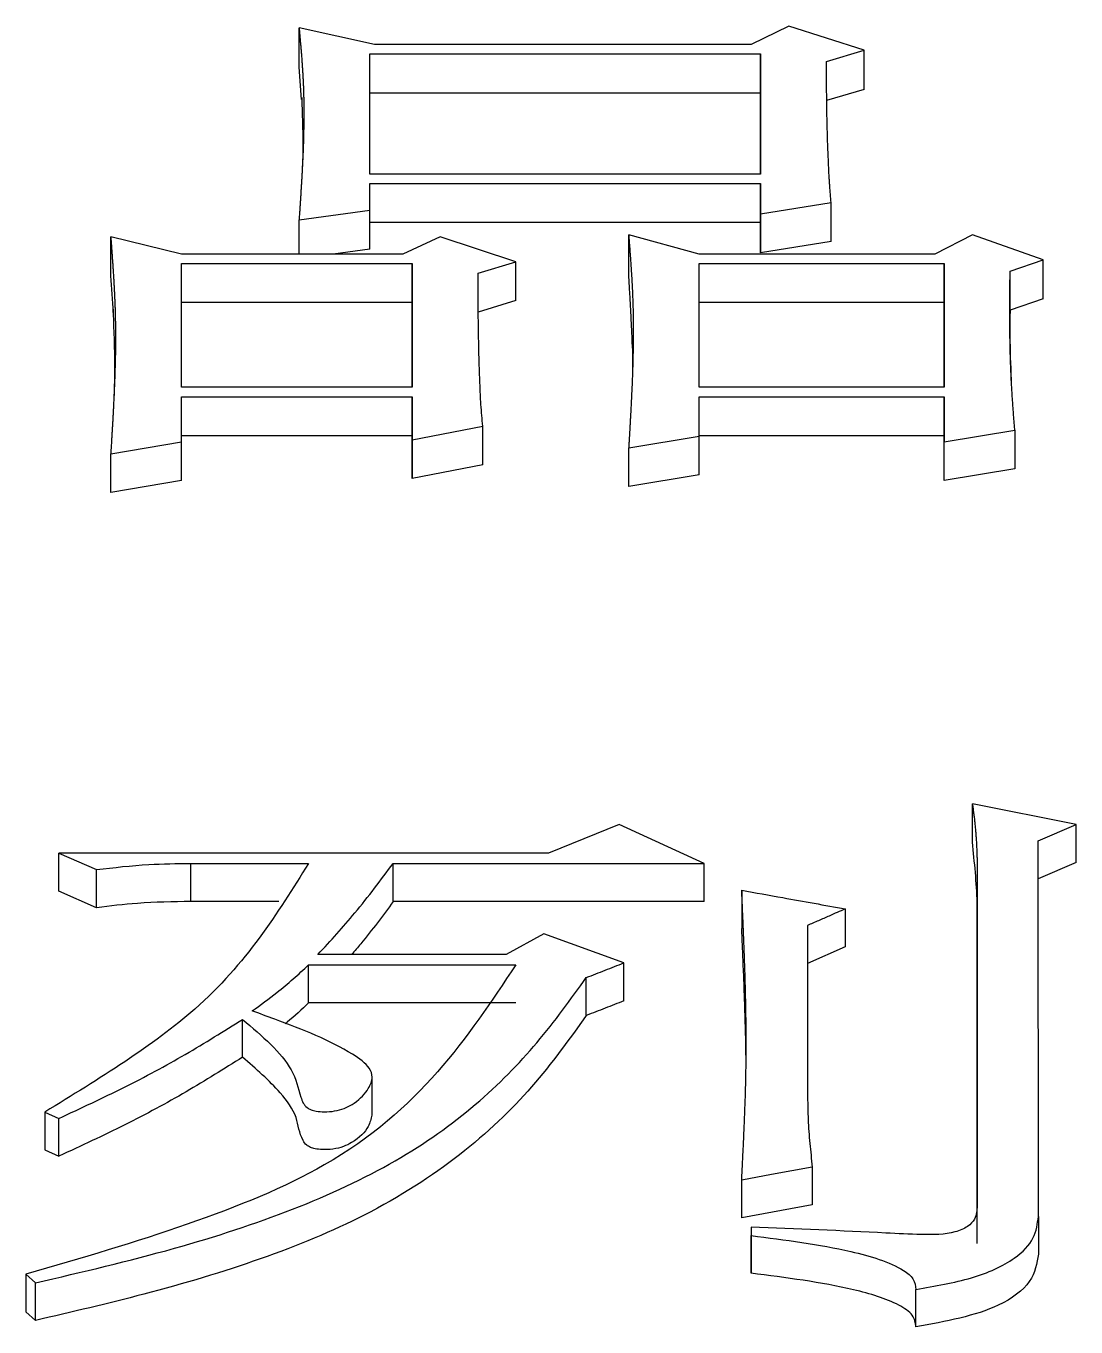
# Model space of a CAD drawing. Header units: millimetres. Extents: x 1953 to 4389, y 564 to 2287.
# Drawn here: x 2469.891 to 2472.303, y 2098.359 to 2101.346 of the extents above; entities that cross this region are included whole.
import ezdxf

# ---------------------------------------------------------------- set-up
doc = ezdxf.new("R2010")
doc.units = ezdxf.units.MM

msp = doc.modelspace()

# ---------------------------------------------------------------- linework, layer by layer
at = {"color": 7, "linetype": 'Continuous', "lineweight": 25}
for p, q in [((2470.5186, 2101.2517), (2470.5186, 2101.3417)), ((2470.6917, 2101.3033), (2470.5186, 2101.3417)), ((2471.6436, 2101.3459), (2471.5571, 2101.3033)), ((2471.8167, 2101.2905), (2471.6436, 2101.3459)), ((2470.6809, 2101.2819), (2471.5787, 2101.2819)), ((2471.5571, 2101.3033), (2470.6917, 2101.3033)), ((2471.5787, 2101.192), (2471.5787, 2101.2819)), ((2471.7301, 2101.2648), (2471.8167, 2101.2905)), ((2471.8167, 2101.2005), (2471.8167, 2101.2905)), ((2470.5239, 2101.177), (2470.5186, 2101.2517)), ((2471.5787, 2101.192), (2470.6809, 2101.192)), ((2471.8167, 2101.2005), (2471.7301, 2101.1749)), ((2471.5787, 2101.006), (2470.6809, 2101.006)), ((2470.6809, 2100.9232), (2470.6809, 2100.9843)), ((2470.6809, 2100.9843), (2471.5787, 2100.9842)), ((2471.5787, 2100.9842), (2471.5787, 2100.9144)), ((2471.5787, 2100.8947), (2471.5787, 2100.9842)), ((2470.5186, 2100.9013), (2470.6809, 2100.9232)), ((2470.6809, 2100.8337), (2470.6809, 2100.9232)), ((2471.5787, 2100.9144), (2471.741, 2100.9406)), ((2471.741, 2100.8511), (2471.741, 2100.9406)), ((2470.5186, 2100.8224), (2470.5186, 2100.9013)), ((2471.5787, 2100.8947), (2470.6809, 2100.8947)), ((2471.5787, 2100.9144), (2471.5787, 2100.825)), ((2471.5787, 2100.825), (2471.5787, 2100.8947)), ((2470.0859, 2100.7725), (2470.0859, 2100.8619)), ((2470.2482, 2100.8224), (2470.0859, 2100.8619)), ((2470.8431, 2100.8619), (2470.7566, 2100.8224)), ((2471.0162, 2100.8048), (2470.8431, 2100.8619)), ((2471.2758, 2100.7769), (2471.2758, 2100.8663)), ((2471.4381, 2100.8224), (2471.2758, 2100.8663)), ((2472.0655, 2100.8663), (2471.9789, 2100.8224)), ((2472.2277, 2100.8092), (2472.0655, 2100.8663)), ((2470.6809, 2100.8337), (2470.597, 2100.8224)), ((2471.741, 2100.8511), (2471.5787, 2100.825)), ((2470.7566, 2100.8224), (2470.2482, 2100.8224)), ((2470.9297, 2100.7784), (2471.0162, 2100.8048)), ((2471.0162, 2100.7155), (2471.0162, 2100.8048)), ((2471.9789, 2100.8224), (2471.4381, 2100.8224)), ((2472.152, 2100.7828), (2472.2277, 2100.8092)), ((2472.2277, 2100.7199), (2472.2277, 2100.8092)), ((2470.2482, 2100.8005), (2470.7782, 2100.8004)), ((2470.2482, 2100.5166), (2470.2482, 2100.8005)), ((2470.7782, 2100.8004), (2470.7782, 2100.5166)), ((2470.7782, 2100.7111), (2470.7782, 2100.8004)), ((2471.4381, 2100.8004), (2472.0006, 2100.8004)), ((2471.4381, 2100.5166), (2471.4381, 2100.8004)), ((2472.0006, 2100.8004), (2472.0006, 2100.5166)), ((2472.0006, 2100.7111), (2472.0006, 2100.8004)), ((2472.152, 2100.6935), (2472.152, 2100.7828)), ((2471.0162, 2100.7155), (2470.9297, 2100.6891)), ((2472.2277, 2100.7199), (2472.152, 2100.6935)), ((2470.7782, 2100.7111), (2470.2482, 2100.7111)), ((2470.7782, 2100.5166), (2470.7782, 2100.7111)), ((2472.0006, 2100.7111), (2471.4381, 2100.7111)), ((2472.0006, 2100.5166), (2472.0006, 2100.7111)), ((2472.152, 2100.6935), (2472.152, 2100.6855)), ((2470.9309, 2100.6393), (2470.9305, 2100.6704)), ((2470.7782, 2100.5166), (2470.2482, 2100.5166)), ((2472.0006, 2100.5166), (2471.4381, 2100.5166)), ((2470.2482, 2100.391), (2470.2482, 2100.4942)), ((2470.2482, 2100.4942), (2470.7782, 2100.4942)), ((2470.7782, 2100.4942), (2470.7782, 2100.3955)), ((2470.7782, 2100.4053), (2470.7782, 2100.4942)), ((2471.4381, 2100.4942), (2472.0006, 2100.4942)), ((2471.4381, 2100.4044), (2471.4381, 2100.4942)), ((2472.0006, 2100.4942), (2472.0006, 2100.3909)), ((2472.0006, 2100.4052), (2472.0006, 2100.4942)), ((2470.7782, 2100.3955), (2470.9405, 2100.4269)), ((2470.9405, 2100.3381), (2470.9405, 2100.4269)), ((2472.0006, 2100.3909), (2472.1628, 2100.4179)), ((2472.1628, 2100.4179), (2472.1628, 2100.3291)), ((2470.0859, 2100.3639), (2470.2482, 2100.391)), ((2470.7782, 2100.4053), (2470.2482, 2100.4053)), ((2470.2482, 2100.3022), (2470.2482, 2100.391)), ((2470.7782, 2100.3067), (2470.7782, 2100.4053)), ((2470.7782, 2100.3955), (2470.7782, 2100.3067)), ((2471.2758, 2100.3774), (2471.4381, 2100.4044)), ((2472.0006, 2100.4052), (2471.4381, 2100.4053)), ((2471.4381, 2100.3156), (2471.4381, 2100.4044)), ((2472.0006, 2100.3021), (2472.0006, 2100.4052)), ((2472.0006, 2100.3021), (2472.0006, 2100.3909)), ((2470.0859, 2100.2752), (2470.0859, 2100.3639)), ((2471.2758, 2100.2887), (2471.2758, 2100.3774)), ((2470.9405, 2100.3381), (2470.7782, 2100.3067)), ((2472.1628, 2100.3291), (2472.0006, 2100.3021)), ((2470.2482, 2100.3022), (2470.0859, 2100.2752)), ((2471.4381, 2100.3156), (2471.2758, 2100.2887)), ((2472.3035, 2099.5129), (2472.0655, 2099.56)), ((2472.0655, 2099.4722), (2472.0655, 2099.56)), ((2471.2542, 2099.5129), (2471.0919, 2099.4469)), ((2471.4489, 2099.4232), (2471.2542, 2099.5129)), ((2472.2169, 2099.4752), (2472.3035, 2099.5129)), ((2472.3035, 2099.4252), (2472.3035, 2099.5129)), ((2472.217, 2098.6128), (2472.2169, 2099.4752)), ((2469.9669, 2099.4469), (2470.0535, 2099.409)), ((2471.0919, 2099.4469), (2469.9669, 2099.4469)), ((2469.9669, 2099.3593), (2469.9669, 2099.4469)), ((2470.0535, 2099.3215), (2470.0535, 2099.409)), ((2470.2698, 2099.4232), (2470.5402, 2099.4232)), ((2470.2698, 2099.3357), (2470.2698, 2099.4232)), ((2470.735, 2099.4232), (2471.4489, 2099.4232)), ((2470.735, 2099.3357), (2470.735, 2099.4232)), ((2471.4489, 2099.3357), (2471.4489, 2099.4232)), ((2472.3035, 2099.4252), (2472.2169, 2099.3876)), ((2470.0535, 2099.3215), (2469.9669, 2099.3593)), ((2471.5355, 2099.3616), (2471.5355, 2099.2741)), ((2470.4718, 2099.3357), (2470.2698, 2099.3357)), ((2471.4489, 2099.3357), (2470.735, 2099.3357)), ((2471.7734, 2099.3188), (2471.7734, 2099.2314)), ((2472.0763, 2099.3331), (2472.0763, 2098.6374)), ((2472.0763, 2099.2977), (2472.0763, 2099.3331)), ((2471.6869, 2099.2807), (2471.6869, 2098.8864)), ((2472.0763, 2099.2456), (2472.0763, 2099.2977)), ((2471.0811, 2099.2617), (2470.9946, 2099.2139)), ((2471.265, 2099.1948), (2471.0811, 2099.2617)), ((2471.7734, 2099.2314), (2471.6869, 2099.1934)), ((2472.0763, 2098.5509), (2472.0763, 2099.2456)), ((2470.5403, 2099.19), (2471.0162, 2099.19)), ((2470.5403, 2099.1028), (2470.5403, 2099.19)), ((2470.9946, 2099.2139), (2470.5619, 2099.2139)), ((2471.265, 2099.1076), (2471.265, 2099.1948)), ((2471.1784, 2099.074), (2471.1784, 2099.1613)), ((2471.0162, 2099.1028), (2470.5403, 2099.1028)), ((2470.3888, 2098.9782), (2470.3888, 2099.0652)), ((2470.6863, 2098.8456), (2470.6863, 2098.9327)), ((2469.9345, 2098.8524), (2469.967, 2098.8378)), ((2469.9345, 2098.8524), (2469.9345, 2098.7656)), ((2469.967, 2098.751), (2469.967, 2098.8378)), ((2469.9345, 2098.7656), (2469.967, 2098.751)), ((2471.6977, 2098.7256), (2471.6977, 2098.639)), ((2471.5355, 2098.6096), (2471.5355, 2098.6962)), ((2471.6977, 2098.639), (2471.5355, 2098.6096)), ((2472.217, 2098.6128), (2472.217, 2098.5264)), ((2471.5571, 2098.5883), (2471.5571, 2098.5686)), ((2471.5571, 2098.5883), (2471.5571, 2098.5018)), ((2471.5571, 2098.4822), (2471.5571, 2098.5686)), ((2469.8912, 2098.4798), (2469.8912, 2098.3935)), ((2469.8912, 2098.4798), (2469.9128, 2098.4601)), ((2471.9357, 2098.3589), (2471.9357, 2098.4451)), ((2469.8912, 2098.3935), (2469.9128, 2098.3738))]:
    msp.add_line(p, q, dxfattribs=at)
at = {"color": 7, "linetype": 'Continuous', "lineweight": 25, "flags": 128}
for points in [[(2471.6977, 2098.7256), (2471.6507, 2098.7171), (2471.6037, 2098.7086), (2471.5355, 2098.6962)], [(2469.9128, 2098.3738), (2469.9128, 2098.4124), (2469.9128, 2098.4362), (2469.9128, 2098.4601)]]:
    msp.add_lwpolyline(points, dxfattribs=at)
at = {"color": 7, "linetype": 'Continuous', "lineweight": 25}
for points, knots in [([(2470.5186, 2101.3417), (2470.5189, 2101.3386), (2470.5194, 2101.3325), (2470.5201, 2101.3248), (2470.5208, 2101.3171), (2470.5213, 2101.311), (2470.522, 2101.3033), (2470.5225, 2101.2971), (2470.5232, 2101.2894), (2470.5237, 2101.2833), (2470.5243, 2101.2756), (2470.5248, 2101.2694), (2470.5253, 2101.2617), (2470.5258, 2101.2555), (2470.5263, 2101.2478), (2470.5267, 2101.2416), (2470.5271, 2101.2339), (2470.5275, 2101.2277), (2470.5278, 2101.22), (2470.5281, 2101.2138), (2470.5284, 2101.2076), (2470.5286, 2101.2014), (2470.5288, 2101.1952), (2470.529, 2101.1874), (2470.5292, 2101.1812), (2470.5293, 2101.1735), (2470.5294, 2101.1673), (2470.5295, 2101.1595), (2470.5295, 2101.1533), (2470.5295, 2101.1455), (2470.5295, 2101.1393), (2470.5295, 2101.1315), (2470.5293, 2101.1144), (2470.5289, 2101.0926), (2470.5282, 2101.0707), (2470.5277, 2101.0582), (2470.5274, 2101.0504), (2470.527, 2101.0426), (2470.5267, 2101.0364), (2470.5264, 2101.0285), (2470.526, 2101.0223), (2470.5256, 2101.0144), (2470.5253, 2101.0082), (2470.5249, 2101.0003), (2470.5245, 2100.9941), (2470.524, 2100.9862), (2470.5237, 2100.98), (2470.5232, 2100.9721), (2470.5228, 2100.9658), (2470.5224, 2100.9595), (2470.522, 2100.9533), (2470.5216, 2100.947), (2470.5211, 2100.9391), (2470.5207, 2100.9328), (2470.5202, 2100.9249), (2470.5198, 2100.9186), (2470.5192, 2100.9103), (2470.5189, 2100.905), (2470.5186, 2100.9013)], [0, 0, 0, 0, 0.021203, 0.042406, 0.053008, 0.074211, 0.084813, 0.106016, 0.116618, 0.137821, 0.148423, 0.169626, 0.180228, 0.201431, 0.212032, 0.233236, 0.243837, 0.265041, 0.275642, 0.296845, 0.307447, 0.318049, 0.339252, 0.349854, 0.371057, 0.381658, 0.402862, 0.413463, 0.434667, 0.445268, 0.466472, 0.477073, 0.498276, 0.58309, 0.625497, 0.6467, 0.667903, 0.678505, 0.699708, 0.71031, 0.731513, 0.742114, 0.763318, 0.773919, 0.795123, 0.805724, 0.826927, 0.837529, 0.858732, 0.869334, 0.879936, 0.901139, 0.91174, 0.932944, 0.943545, 0.964749, 0.97535, 1, 1, 1, 1]), ([(2470.6809, 2101.006), (2470.6809, 2101.0523), (2470.6809, 2101.1448), (2470.6809, 2101.2362), (2470.6809, 2101.2819)], [0, 0, 0, 0, 0.4999959, 1, 1, 1, 1]), ([(2471.5787, 2101.2819), (2471.5787, 2101.2362), (2471.5787, 2101.1448), (2471.5787, 2101.0523), (2471.5787, 2101.006)], [0, 0, 0, 0, 0.4999959, 1, 1, 1, 1]), ([(2471.741, 2100.9406), (2471.7399, 2100.9533), (2471.7385, 2100.9691), (2471.7371, 2100.9881), (2471.7365, 2100.9975), (2471.7355, 2101.0165), (2471.7338, 2101.0575), (2471.732, 2101.1014), (2471.7315, 2101.1359), (2471.7313, 2101.1469), (2471.7312, 2101.1531), (2471.7311, 2101.1578), (2471.731, 2101.1625), (2471.731, 2101.1672), (2471.7309, 2101.1719), (2471.7308, 2101.1766), (2471.7308, 2101.1813), (2471.7307, 2101.1859), (2471.7307, 2101.1906), (2471.7306, 2101.1953), (2471.7306, 2101.2016), (2471.7305, 2101.2078), (2471.7305, 2101.214), (2471.7304, 2101.2187), (2471.7304, 2101.2226), (2471.7304, 2101.2257), (2471.7304, 2101.2281), (2471.7304, 2101.2304), (2471.7303, 2101.2327), (2471.7303, 2101.2358), (2471.7303, 2101.2389), (2471.7303, 2101.2421), (2471.7303, 2101.2444), (2471.7303, 2101.2467), (2471.7302, 2101.2491), (2471.7302, 2101.2514), (2471.7302, 2101.2537), (2471.7302, 2101.2561), (2471.7302, 2101.2584), (2471.7302, 2101.2613), (2471.7301, 2101.2634), (2471.7301, 2101.2648)], [0, 0, 0, 0, 0.1161503, 0.1451879, 0.1742255, 0.2032631, 0.3194139, 0.5517156, 0.6097907, 0.6388283, 0.653347, 0.6678658, 0.6823846, 0.6969034, 0.7114221, 0.7259409, 0.7404597, 0.7549785, 0.7694972, 0.784016, 0.7985348, 0.8275724, 0.8420911, 0.8566099, 0.8711287, 0.8783881, 0.8856475, 0.8929069, 0.9001662, 0.9074256, 0.9219444, 0.9292038, 0.9364632, 0.9437226, 0.950982, 0.9582413, 0.9655007, 0.9727601, 0.9800195, 0.9872789, 1, 1, 1, 1]), ([(2471.5787, 2101.006), (2471.5787, 2101.0223), (2471.5787, 2101.0847), (2471.5787, 2101.1464), (2471.5787, 2101.192)], [0, 0, 0, 0, 0.260576, 1, 1, 1, 1]), ([(2470.5246, 2101.1819), (2470.5246, 2101.1819), (2470.5244, 2101.1842), (2470.5288, 2101.076), (2470.5271, 2101.042), (2470.5261, 2101.0236)], [0, 0, 0, 0, 0.01145, 0.464143, 1, 1, 1, 1]), ([(2470.0859, 2100.8619), (2470.0862, 2100.8588), (2470.0865, 2100.854), (2470.087, 2100.8476), (2470.0873, 2100.8428), (2470.0877, 2100.838), (2470.088, 2100.8333), (2470.0884, 2100.8285), (2470.0887, 2100.8237), (2470.089, 2100.8189), (2470.0894, 2100.8141), (2470.0897, 2100.8093), (2470.09, 2100.8045), (2470.0905, 2100.7981), (2470.0909, 2100.7917), (2470.0913, 2100.7853), (2470.0916, 2100.7805), (2470.0919, 2100.7757), (2470.0923, 2100.7693), (2470.0928, 2100.7613), (2470.0933, 2100.7517), (2470.0938, 2100.7421), (2470.0943, 2100.7324), (2470.0948, 2100.7228), (2470.0952, 2100.7132), (2470.0955, 2100.7035), (2470.0959, 2100.6939), (2470.0961, 2100.6842), (2470.0964, 2100.6745), (2470.0965, 2100.6649), (2470.0967, 2100.652), (2470.0968, 2100.6391), (2470.0968, 2100.6261), (2470.0967, 2100.6068), (2470.0963, 2100.5776), (2470.0954, 2100.5485), (2470.0946, 2100.5257), (2470.094, 2100.5095), (2470.0932, 2100.4932), (2470.0925, 2100.4802), (2470.092, 2100.4704), (2470.0916, 2100.4623), (2470.0913, 2100.4558), (2470.091, 2100.4509), (2470.0908, 2100.446), (2470.0905, 2100.4411), (2470.0902, 2100.4362), (2470.0899, 2100.4313), (2470.0896, 2100.4264), (2470.0893, 2100.4199), (2470.0889, 2100.4133), (2470.0885, 2100.4068), (2470.0882, 2100.4027), (2470.088, 2100.3994), (2470.0879, 2100.397), (2470.0878, 2100.3945), (2470.0876, 2100.3921), (2470.0875, 2100.3896), (2470.0873, 2100.3863), (2470.0871, 2100.3831), (2470.0869, 2100.3798), (2470.0867, 2100.3773), (2470.0866, 2100.3749), (2470.0864, 2100.3724), (2470.0863, 2100.37), (2470.0861, 2100.3671), (2470.086, 2100.3651), (2470.0859, 2100.3639)], [0, 0, 0, 0, 0.019469, 0.029204, 0.038938, 0.048673, 0.058408, 0.068142, 0.077877, 0.087611, 0.097346, 0.107081, 0.116815, 0.12655, 0.146019, 0.155754, 0.165488, 0.175223, 0.184958, 0.204427, 0.223896, 0.243365, 0.262835, 0.282304, 0.301773, 0.321242, 0.340712, 0.360181, 0.37965, 0.399119, 0.418589, 0.457527, 0.476996, 0.496466, 0.574343, 0.65222, 0.67169, 0.710628, 0.749567, 0.769036, 0.788505, 0.807974, 0.817709, 0.827444, 0.837178, 0.846913, 0.856647, 0.866382, 0.876117, 0.885851, 0.90532, 0.915055, 0.92479, 0.929657, 0.934524, 0.939392, 0.944259, 0.949126, 0.953994, 0.963728, 0.968595, 0.973463, 0.97833, 0.983197, 0.988065, 0.992932, 1, 1, 1, 1]), ([(2471.2758, 2100.8663), (2471.276, 2100.864), (2471.2763, 2100.8604), (2471.2766, 2100.8557), (2471.2769, 2100.8522), (2471.2772, 2100.8487), (2471.2774, 2100.8451), (2471.2777, 2100.8416), (2471.278, 2100.8381), (2471.2782, 2100.8346), (2471.2785, 2100.831), (2471.2787, 2100.8275), (2471.279, 2100.824), (2471.2793, 2100.8204), (2471.2795, 2100.8169), (2471.2798, 2100.8134), (2471.2801, 2100.8086), (2471.2804, 2100.8039), (2471.2807, 2100.7992), (2471.281, 2100.7957), (2471.2812, 2100.7921), (2471.2815, 2100.7886), (2471.2817, 2100.7851), (2471.2819, 2100.7815), (2471.2821, 2100.778), (2471.2824, 2100.7744), (2471.2826, 2100.7709), (2471.2828, 2100.7673), (2471.283, 2100.7638), (2471.2832, 2100.7591), (2471.2835, 2100.7543), (2471.2837, 2100.7496), (2471.2841, 2100.7425), (2471.2848, 2100.7271), (2471.2855, 2100.7081), (2471.2859, 2100.6915), (2471.2861, 2100.6832), (2471.2861, 2100.6785), (2471.2862, 2100.6749), (2471.2862, 2100.6713), (2471.2863, 2100.6678), (2471.2863, 2100.6642), (2471.2863, 2100.6606), (2471.2863, 2100.6571), (2471.2864, 2100.6523), (2471.2864, 2100.6475), (2471.2864, 2100.6428), (2471.2864, 2100.6392), (2471.2863, 2100.6356), (2471.2863, 2100.6321), (2471.2863, 2100.6285), (2471.2863, 2100.6249), (2471.2862, 2100.6213), (2471.2862, 2100.6178), (2471.2861, 2100.6142), (2471.2861, 2100.6106), (2471.286, 2100.607), (2471.286, 2100.6035), (2471.2859, 2100.5999), (2471.2858, 2100.5963), (2471.2857, 2100.5915), (2471.2856, 2100.5867), (2471.2855, 2100.582), (2471.2854, 2100.5784), (2471.2853, 2100.5748), (2471.2852, 2100.5712), (2471.2851, 2100.5676), (2471.2849, 2100.5604), (2471.2844, 2100.5449), (2471.2837, 2100.5257), (2471.2829, 2100.509), (2471.2825, 2100.5006), (2471.2823, 2100.4958), (2471.2821, 2100.4922), (2471.282, 2100.4886), (2471.2818, 2100.485), (2471.2816, 2100.4814), (2471.2814, 2100.4777), (2471.2812, 2100.4729), (2471.2809, 2100.4681), (2471.2807, 2100.4633), (2471.2805, 2100.4597), (2471.2803, 2100.4561), (2471.2801, 2100.4525), (2471.2799, 2100.4489), (2471.2797, 2100.4453), (2471.2795, 2100.4417), (2471.2793, 2100.4381), (2471.2791, 2100.4345), (2471.2789, 2100.4308), (2471.2787, 2100.4272), (2471.2784, 2100.4224), (2471.2782, 2100.4176), (2471.2779, 2100.4128), (2471.2777, 2100.4092), (2471.2775, 2100.4055), (2471.2773, 2100.4019), (2471.277, 2100.3983), (2471.2768, 2100.3947), (2471.2766, 2100.3911), (2471.2764, 2100.3874), (2471.2761, 2100.3829), (2471.276, 2100.3796), (2471.2758, 2100.3774)], [0, 0, 0, 0, 0.014624, 0.021936, 0.029248, 0.036561, 0.043873, 0.051185, 0.058497, 0.065809, 0.073121, 0.080433, 0.087745, 0.095057, 0.102369, 0.109682, 0.116994, 0.131618, 0.13893, 0.146242, 0.153554, 0.160866, 0.168178, 0.17549, 0.182803, 0.190115, 0.197427, 0.204739, 0.212051, 0.219363, 0.233987, 0.241299, 0.248611, 0.27786, 0.336357, 0.365605, 0.38023, 0.387542, 0.394854, 0.402166, 0.409478, 0.41679, 0.424102, 0.431414, 0.438727, 0.453351, 0.460663, 0.467975, 0.475287, 0.482599, 0.489911, 0.497223, 0.504535, 0.511848, 0.51916, 0.526472, 0.533784, 0.541096, 0.548408, 0.55572, 0.563032, 0.577656, 0.584969, 0.592281, 0.599593, 0.606905, 0.614217, 0.621529, 0.650778, 0.709274, 0.738523, 0.753147, 0.760459, 0.767771, 0.775083, 0.782395, 0.789708, 0.79702, 0.804332, 0.818956, 0.826268, 0.83358, 0.840892, 0.848204, 0.855516, 0.862829, 0.870141, 0.877453, 0.884765, 0.892077, 0.899389, 0.906701, 0.921325, 0.928638, 0.93595, 0.943262, 0.950574, 0.957886, 0.965198, 0.97251, 0.979822, 0.987134, 1, 1, 1, 1]), ([(2470.092, 2100.6846), (2470.0919, 2100.6857), (2470.0905, 2100.7152), (2470.0882, 2100.7444), (2470.0859, 2100.7725)], [0, 0, 0, 0, 0.037434, 1, 1, 1, 1]), ([(2470.9405, 2100.4269), (2470.939, 2100.4435), (2470.9368, 2100.4684), (2470.9353, 2100.4974), (2470.9347, 2100.5119), (2470.9341, 2100.5264), (2470.9323, 2100.5698), (2470.9312, 2100.613), (2470.9307, 2100.6499), (2470.9306, 2100.6561), (2470.9306, 2100.6622), (2470.9305, 2100.6684), (2470.9304, 2100.6735), (2470.9304, 2100.6786), (2470.9303, 2100.6838), (2470.9302, 2100.6899), (2470.9302, 2100.6961), (2470.9301, 2100.7012), (2470.9301, 2100.7063), (2470.9301, 2100.7114), (2470.93, 2100.7175), (2470.93, 2100.7227), (2470.9299, 2100.7278), (2470.9299, 2100.7329), (2470.9299, 2100.738), (2470.9299, 2100.7421), (2470.9298, 2100.7451), (2470.9298, 2100.7482), (2470.9298, 2100.7507), (2470.9298, 2100.7533), (2470.9298, 2100.7558), (2470.9298, 2100.7589), (2470.9298, 2100.7614), (2470.9297, 2100.764), (2470.9297, 2100.7665), (2470.9297, 2100.7696), (2470.9297, 2100.7721), (2470.9297, 2100.7751), (2470.9297, 2100.777), (2470.9297, 2100.7784)], [0, 0, 0, 0, 0.1404896, 0.2107353, 0.2458577, 0.2634189, 0.3336637, 0.6146474, 0.6322086, 0.6497698, 0.667331, 0.6848922, 0.7024533, 0.7112339, 0.7287951, 0.7463563, 0.7639175, 0.7814787, 0.7902593, 0.8078205, 0.8253817, 0.8429429, 0.8517235, 0.8692847, 0.8868458, 0.8956264, 0.904407, 0.9131876, 0.9219682, 0.9263585, 0.9351391, 0.9439197, 0.9527003, 0.9570906, 0.9658712, 0.9746518, 0.9834324, 0.9878227, 1, 1, 1, 1]), ([(2471.2845, 2100.6066), (2471.2844, 2100.6107), (2471.2839, 2100.6244), (2471.2831, 2100.6427), (2471.2824, 2100.6593), (2471.2819, 2100.6687), (2471.2816, 2100.6758), (2471.2812, 2100.6829), (2471.2808, 2100.69), (2471.2804, 2100.6971), (2471.2801, 2100.7042), (2471.2797, 2100.7113), (2471.2793, 2100.7183), (2471.2789, 2100.7254), (2471.2783, 2100.7348), (2471.2778, 2100.7443), (2471.2772, 2100.7537), (2471.2768, 2100.7607), (2471.2763, 2100.7685), (2471.276, 2100.7738), (2471.2758, 2100.7769)], [0, 0, 0, 0, 0.0725302, 0.2389621, 0.3221779, 0.3637859, 0.4053938, 0.4470017, 0.4886096, 0.5302176, 0.5718255, 0.6134334, 0.6550413, 0.6966493, 0.7382572, 0.821473, 0.863081, 0.9046889, 0.9462968, 1, 1, 1, 1]), ([(2472.1628, 2100.4179), (2472.1627, 2100.42), (2472.1622, 2100.4261), (2472.1616, 2100.4343), (2472.161, 2100.4425), (2472.1603, 2100.4507), (2472.1596, 2100.4609), (2472.1587, 2100.4732), (2472.1578, 2100.4855), (2472.1571, 2100.4957), (2472.1562, 2100.51), (2472.1546, 2100.5365), (2472.1534, 2100.565), (2472.1527, 2100.5874), (2472.1525, 2100.5976), (2472.1522, 2100.6077), (2472.152, 2100.6199), (2472.1518, 2100.6321), (2472.1516, 2100.6443), (2472.1515, 2100.6564), (2472.1515, 2100.6686), (2472.1514, 2100.6787), (2472.1514, 2100.6888), (2472.1515, 2100.6989), (2472.1515, 2100.709), (2472.1515, 2100.7171), (2472.1516, 2100.7231), (2472.1516, 2100.7292), (2472.1516, 2100.7352), (2472.1517, 2100.7413), (2472.1517, 2100.7473), (2472.1518, 2100.7534), (2472.1518, 2100.7594), (2472.1519, 2100.7644), (2472.1519, 2100.7685), (2472.1519, 2100.771), (2472.1519, 2100.7735), (2472.152, 2100.776), (2472.152, 2100.7793), (2472.152, 2100.7815), (2472.152, 2100.7828)], [0, 0, 0, 0, 0.016701, 0.050103, 0.066804, 0.083505, 0.116907, 0.150309, 0.183711, 0.217114, 0.233815, 0.300619, 0.434229, 0.467631, 0.484332, 0.517734, 0.551136, 0.584538, 0.617941, 0.651343, 0.684745, 0.718147, 0.734848, 0.76825, 0.801652, 0.818353, 0.835054, 0.851755, 0.868456, 0.885157, 0.901858, 0.918559, 0.93526, 0.951962, 0.960312, 0.968663, 0.972838, 0.981188, 0.989539, 1, 1, 1, 1]), ([(2470.091, 2100.7015), (2470.091, 2100.7009), (2470.0916, 2100.6881), (2470.0961, 2100.5634), (2470.094, 2100.5136), (2470.0927, 2100.4849)], [0, 0, 0, 0, 0.017281, 0.434868, 1, 1, 1, 1]), ([(2472.1556, 2100.5205), (2472.1543, 2100.5552), (2472.1524, 2100.6072), (2472.152, 2100.6598), (2472.152, 2100.6913), (2472.152, 2100.6909), (2472.152, 2100.6909)], [0, 0, 0, 0, 0.575054, 0.859765, 0.986342, 1, 1, 1, 1]), ([(2471.2844, 2100.6121), (2471.2846, 2100.6036), (2471.2849, 2100.5889), (2471.2847, 2100.5623), (2471.2846, 2100.5515), (2471.2843, 2100.5437), (2471.2844, 2100.5453), (2471.2844, 2100.5454)], [0, 0, 0, 0, 0.42739, 0.739117, 0.908863, 0.989824, 1, 1, 1, 1]), ([(2472.0655, 2099.56), (2472.066, 2099.5565), (2472.0669, 2099.5494), (2472.0681, 2099.5407), (2472.069, 2099.5336), (2472.0699, 2099.5266), (2472.0707, 2099.5196), (2472.0714, 2099.5125), (2472.0721, 2099.5055), (2472.0728, 2099.4984), (2472.0733, 2099.4914), (2472.0737, 2099.4861), (2472.0742, 2099.4791), (2472.0746, 2099.472), (2472.0751, 2099.4632), (2472.0754, 2099.4561), (2472.0757, 2099.449), (2472.0759, 2099.442), (2472.0761, 2099.4349), (2472.0763, 2099.4278), (2472.0764, 2099.4225), (2472.0765, 2099.4172), (2472.0766, 2099.4119), (2472.0766, 2099.4066), (2472.0766, 2099.4022), (2472.0767, 2099.3986), (2472.0767, 2099.3951), (2472.0767, 2099.3915), (2472.0767, 2099.388), (2472.0767, 2099.3844), (2472.0767, 2099.3809), (2472.0767, 2099.3773), (2472.0767, 2099.3738), (2472.0766, 2099.3702), (2472.0766, 2099.3667), (2472.0766, 2099.3631), (2472.0766, 2099.3596), (2472.0765, 2099.356), (2472.0765, 2099.3525), (2472.0765, 2099.3489), (2472.0764, 2099.3454), (2472.0764, 2099.342), (2472.0764, 2099.3379), (2472.0763, 2099.3347), (2472.0763, 2099.3331)], [0, 0, 0, 0, 0.046719, 0.093437, 0.116797, 0.140156, 0.186875, 0.210234, 0.233594, 0.280313, 0.303672, 0.327031, 0.350391, 0.397109, 0.420469, 0.467188, 0.490547, 0.513906, 0.560625, 0.583984, 0.607344, 0.630703, 0.654062, 0.677422, 0.700781, 0.712461, 0.72414, 0.7475, 0.759179, 0.770859, 0.794218, 0.805898, 0.817578, 0.840937, 0.852617, 0.864296, 0.887656, 0.899335, 0.911015, 0.934374, 0.946054, 0.957734, 0.978867, 1, 1, 1, 1]), ([(2472.0763, 2099.2456), (2472.0768, 2099.2747), (2472.0781, 2099.3506), (2472.0703, 2099.4258), (2472.0655, 2099.4722)], [0, 0, 0, 0, 0.3832008, 1, 1, 1, 1]), ([(2470.5402, 2099.4232), (2470.4686, 2099.3081), (2470.3395, 2099.1004), (2470.0593, 2098.9288), (2469.9345, 2098.8524)], [0, 0, 0, 0, 0.554519, 1, 1, 1, 1]), ([(2470.0535, 2099.409), (2470.0932, 2099.4137), (2470.1644, 2099.4222), (2470.2375, 2099.4229), (2470.2698, 2099.4232)], [0, 0, 0, 0, 0.558835, 1, 1, 1, 1]), ([(2470.5619, 2099.2139), (2470.5909, 2099.2457), (2470.637, 2099.296), (2470.6921, 2099.3662), (2470.7207, 2099.4042), (2470.735, 2099.4232)], [0, 0, 0, 0, 0.459907, 0.729904, 1, 1, 1, 1]), ([(2471.5355, 2098.6962), (2471.5356, 2098.6985), (2471.5358, 2098.7018), (2471.536, 2098.7062), (2471.5361, 2098.7095), (2471.5363, 2098.7129), (2471.5365, 2098.7162), (2471.5366, 2098.7195), (2471.5368, 2098.7228), (2471.537, 2098.7261), (2471.5371, 2098.7295), (2471.5373, 2098.7328), (2471.5375, 2098.7372), (2471.5378, 2098.7427), (2471.5381, 2098.7494), (2471.5384, 2098.756), (2471.5387, 2098.7626), (2471.5391, 2098.7692), (2471.5394, 2098.7759), (2471.5397, 2098.7825), (2471.5401, 2098.7913), (2471.5406, 2098.8023), (2471.5412, 2098.8156), (2471.5417, 2098.8288), (2471.5422, 2098.842), (2471.5429, 2098.8596), (2471.5436, 2098.8772), (2471.5443, 2098.8992), (2471.5448, 2098.9211), (2471.5453, 2098.9474), (2471.5457, 2098.9737), (2471.5458, 2098.9999), (2471.5458, 2099.0218), (2471.5457, 2099.0392), (2471.5456, 2099.0523), (2471.5454, 2099.0654), (2471.5453, 2099.0785), (2471.545, 2099.0915), (2471.5448, 2099.1046), (2471.5445, 2099.1176), (2471.5442, 2099.1307), (2471.5439, 2099.1437), (2471.5434, 2099.1611), (2471.5428, 2099.1784), (2471.5423, 2099.1957), (2471.5418, 2099.2087), (2471.5413, 2099.2217), (2471.5409, 2099.2325), (2471.5406, 2099.2412), (2471.5403, 2099.2476), (2471.5401, 2099.2541), (2471.5398, 2099.2606), (2471.5395, 2099.2671), (2471.5393, 2099.2735), (2471.5389, 2099.2822), (2471.5386, 2099.2908), (2471.5382, 2099.2994), (2471.5379, 2099.3059), (2471.5376, 2099.3123), (2471.5373, 2099.3188), (2471.5371, 2099.3252), (2471.5368, 2099.3317), (2471.5365, 2099.3382), (2471.5362, 2099.3446), (2471.5359, 2099.3524), (2471.5356, 2099.3581), (2471.5355, 2099.3616)], [0, 0, 0, 0, 0.009839, 0.014759, 0.019678, 0.024598, 0.029518, 0.034437, 0.039357, 0.044276, 0.049196, 0.054116, 0.059035, 0.068874, 0.078714, 0.088553, 0.098392, 0.108231, 0.11807, 0.12791, 0.137749, 0.157427, 0.177105, 0.196784, 0.216462, 0.236141, 0.275497, 0.295176, 0.334533, 0.373889, 0.413246, 0.452603, 0.49196, 0.511638, 0.531317, 0.550995, 0.570673, 0.590352, 0.61003, 0.629709, 0.649387, 0.669065, 0.688744, 0.728101, 0.747779, 0.767457, 0.787136, 0.806814, 0.816653, 0.826493, 0.836332, 0.846171, 0.85601, 0.865849, 0.875689, 0.895367, 0.905206, 0.915045, 0.924884, 0.934724, 0.944563, 0.954402, 0.964241, 0.97408, 0.98392, 1, 1, 1, 1]), ([(2471.5355, 2099.3616), (2471.567, 2099.3559), (2471.6225, 2099.346), (2471.7018, 2099.3317), (2471.7496, 2099.3231), (2471.7734, 2099.3188)], [0, 0, 0, 0, 0.397994, 0.698997, 1, 1, 1, 1]), ([(2470.2698, 2099.3357), (2470.2287, 2099.3351), (2470.1555, 2099.3341), (2470.0846, 2099.3253), (2470.0535, 2099.3215)], [0, 0, 0, 0, 0.561086, 1, 1, 1, 1]), ([(2470.735, 2099.3357), (2470.7109, 2099.3032), (2470.6806, 2099.2625), (2470.6464, 2099.2222), (2470.6394, 2099.2139)], [0, 0, 0, 0, 0.794835, 1, 1, 1, 1]), ([(2471.7734, 2099.3188), (2471.7611, 2099.3134), (2471.7405, 2099.3043), (2471.7116, 2099.2916), (2471.6951, 2099.2844), (2471.6869, 2099.2807)], [0, 0, 0, 0, 0.428367, 0.714183, 1, 1, 1, 1]), ([(2471.5455, 2098.9647), (2471.5455, 2098.9694), (2471.5453, 2098.9916), (2471.5447, 2099.0223), (2471.5436, 2099.0658), (2471.5425, 2099.1005), (2471.5413, 2099.1351), (2471.5403, 2099.161), (2471.5394, 2099.1826), (2471.5387, 2099.1999), (2471.5381, 2099.2128), (2471.5376, 2099.2257), (2471.537, 2099.2386), (2471.5363, 2099.2548), (2471.5358, 2099.2666), (2471.5355, 2099.2741)], [0, 0, 0, 0, 0.045255, 0.213115, 0.297045, 0.464905, 0.548835, 0.632765, 0.716695, 0.75866, 0.800624, 0.842589, 0.884554, 0.926519, 1, 1, 1, 1]), ([(2471.0162, 2099.19), (2470.9053, 2099.0229), (2470.7029, 2098.7178), (2470.144, 2098.5539), (2469.8912, 2098.4798)], [0, 0, 0, 0, 0.5478251, 1, 1, 1, 1]), ([(2470.4105, 2099.0845), (2470.4299, 2099.0984), (2470.4633, 2099.1224), (2470.5057, 2099.1579), (2470.5287, 2099.1793), (2470.5403, 2099.19)], [0, 0, 0, 0, 0.409889, 0.704653, 1, 1, 1, 1]), ([(2471.1785, 2099.1613), (2471.1929, 2099.1669), (2471.2217, 2099.1781), (2471.2506, 2099.1892), (2471.265, 2099.1948)], [0, 0, 0, 0, 0.4999997, 1, 1, 1, 1]), ([(2469.9128, 2098.4601), (2470.0205, 2098.4852), (2470.3234, 2098.5559), (2470.7724, 2098.7245), (2471.0363, 2098.963), (2471.1425, 2099.1112), (2471.1784, 2099.1613)], [0, 0, 0, 0, 0.181249, 0.510223, 0.834429, 1, 1, 1, 1]), ([(2470.5403, 2099.1028), (2470.5246, 2099.0878), (2470.5076, 2099.0716), (2470.488, 2099.0561), (2470.4865, 2099.055)], [0, 0, 0, 0, 0.924718, 1, 1, 1, 1]), ([(2471.265, 2099.1076), (2471.2506, 2099.102), (2471.2217, 2099.0908), (2471.1929, 2099.0797), (2471.1785, 2099.0741)], [0, 0, 0, 0, 0.5000001, 1, 1, 1, 1]), ([(2471.1784, 2099.0741), (2471.1393, 2099.0193), (2471.0222, 2098.8553), (2470.7229, 2098.6089), (2470.268, 2098.4563), (2469.9963, 2098.3932), (2469.9128, 2098.3738)], [0, 0, 0, 0, 0.181362, 0.542092, 0.85934, 1, 1, 1, 1]), ([(2470.3888, 2099.0652), (2470.4111, 2099.0462), (2470.4546, 2099.0091), (2470.5064, 2098.9497), (2470.5178, 2098.903), (2470.527, 2098.8738), (2470.5346, 2098.8636), (2470.5456, 2098.8572), (2470.5593, 2098.8537), (2470.5781, 2098.8523), (2470.6007, 2098.8542), (2470.6258, 2098.8608), (2470.655, 2098.878), (2470.678, 2098.9028), (2470.6892, 2098.9306), (2470.6799, 2098.959), (2470.6099, 2099.0087), (2470.5108, 2099.0488), (2470.4279, 2099.0783), (2470.4105, 2099.0845)], [0, 0, 0, 0, 0.119378, 0.233044, 0.347088, 0.372157, 0.392491, 0.404557, 0.416667, 0.432851, 0.454707, 0.476798, 0.507453, 0.574091, 0.621959, 0.658929, 0.726106, 0.942431, 1, 1, 1, 1]), ([(2469.967, 2098.8378), (2470.0173, 2098.8612), (2470.1185, 2098.9081), (2470.2595, 2098.9842), (2470.3457, 2099.0382), (2470.3888, 2099.0652)], [0, 0, 0, 0, 0.33078, 0.664698, 1, 1, 1, 1]), ([(2470.3888, 2098.9782), (2470.3462, 2098.9515), (2470.2607, 2098.8979), (2470.1197, 2098.822), (2470.0179, 2098.7747), (2469.967, 2098.751)], [0, 0, 0, 0, 0.331031, 0.66482, 1, 1, 1, 1]), ([(2470.6856, 2098.8453), (2470.6837, 2098.8366), (2470.679, 2098.814), (2470.6531, 2098.789), (2470.6213, 2098.7725), (2470.5973, 2098.7668), (2470.5744, 2098.7655), (2470.5565, 2098.7674), (2470.5442, 2098.771), (2470.5338, 2098.7776), (2470.5183, 2098.8005), (2470.517, 2098.8425), (2470.4701, 2098.9077), (2470.4195, 2098.9515), (2470.3888, 2098.9782)], [0, 0, 0, 0, 0.076683, 0.19712, 0.23509, 0.273395, 0.309405, 0.332504, 0.351157, 0.36981, 0.403426, 0.558532, 0.73155, 1, 1, 1, 1]), ([(2471.6869, 2098.8864), (2471.6872, 2098.8693), (2471.6877, 2098.8341), (2471.6915, 2098.7805), (2471.6957, 2098.7439), (2471.6977, 2098.7256)], [0, 0, 0, 0, 0.318332, 0.659091, 1, 1, 1, 1]), ([(2472.0765, 2098.6374), (2472.076, 2098.627), (2472.0752, 2098.6103), (2472.0563, 2098.5888), (2472.0162, 2098.571), (2471.9459, 2098.5703), (2471.792, 2098.5787), (2471.6609, 2098.584), (2471.5571, 2098.5883)], [0, 0, 0, 0, 0.10163, 0.162723, 0.225538, 0.354202, 0.488391, 1, 1, 1, 1]), ([(2471.9357, 2098.4451), (2471.9796, 2098.4526), (2472.0658, 2098.4672), (2472.162, 2098.5101), (2472.2109, 2098.5622), (2472.2149, 2098.596), (2472.217, 2098.6128)], [0, 0, 0, 0, 0.2921, 0.574018, 0.788471, 1, 1, 1, 1]), ([(2471.5571, 2098.5686), (2471.6353, 2098.5588), (2471.7378, 2098.5459), (2471.853, 2098.515), (2471.9031, 2098.4939), (2471.9332, 2098.4692), (2471.9348, 2098.4535), (2471.9357, 2098.4451)], [0, 0, 0, 0, 0.498299, 0.652925, 0.808708, 0.899126, 1, 1, 1, 1]), ([(2471.5571, 2098.5018), (2471.5571, 2098.4981), (2471.5571, 2098.4916), (2471.5571, 2098.485), (2471.5571, 2098.4822)], [0, 0, 0, 0, 0.56, 1, 1, 1, 1]), ([(2472.217, 2098.5264), (2472.2136, 2098.505), (2472.2067, 2098.4617), (2472.1146, 2098.3921), (2472.0043, 2098.3716), (2471.9357, 2098.3589)], [0, 0, 0, 0, 0.269848, 0.545951, 1, 1, 1, 1]), ([(2471.9357, 2098.3589), (2471.9345, 2098.3681), (2471.9319, 2098.3868), (2471.8832, 2098.4196), (2471.7582, 2098.4567), (2471.6373, 2098.472), (2471.5571, 2098.4822)], [0, 0, 0, 0, 0.11161, 0.226436, 0.486559, 1, 1, 1, 1])]:
    msp.add_open_spline(points, degree=3, knots=knots, dxfattribs=at)

doc.saveas('drawing.dxf')
